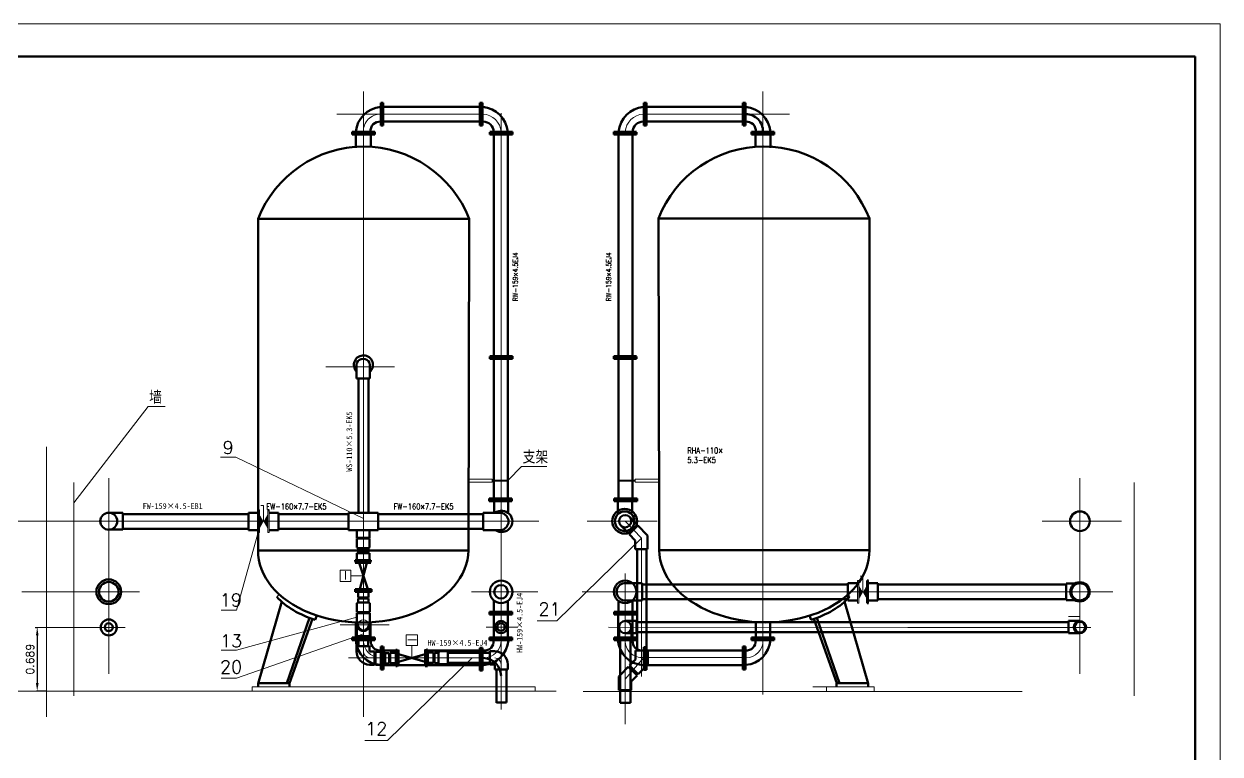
# Model space of a CAD drawing. Extents: x -13299 to -11289, y 2095 to 3220.
# Drawn here: x -12042 to -11668.4, y 2286.6 to 2514.7 of the extents above; entities that cross this region are included whole.
import ezdxf

# ---------------------------------------------------------------- set-up
doc = ezdxf.new("R2010")
doc.units = 0
doc.header["$LTSCALE"] = 10
doc.header["$MEASUREMENT"] = 0
doc.layers.get('Defpoints').update_dxf_attribs({"linetype": 'CONTINUOUS'})
for name, color, linetype, lineweight in [('1', 2, 'CONTINUOUS', 13), ('PVC', 5, 'CONTINUOUS', 53), ('管道', 7, 'CONTINUOUS', 53), ('设备', 1, 'CONTINUOUS', 53)]:
    doc.layers.add(name, color=color, linetype=linetype, lineweight=lineweight)
doc.styles.add('HZTXT', font='txt', dxfattribs={"bigfont": 'HZTXT'})
doc.styles.get("Standard").update_dxf_attribs({"font": 'romant.shx', "width": 0.85, "bigfont": 'hztxt1.shx'})
doc.dimstyles.new('副本STANDARD', dxfattribs={"dimtxt": 2.5, "dimasz": 2.5, "dimexe": 0.18, "dimexo": 0.0625, "dimgap": 1, "dimtad": 1, "dimdec": 4, "dimzin": 0, "dimdsep": 46, "dimtxsty": 'HZTXT', "dimcen": 0.09, "dimclrt": 2, "dimadec": 0, "dimazin": 0, "dimtfac": 1, "dimtdec": 4, "dimtofl": 0, "dimtmove": 2, "dimatfit": 3, "dimfxl": 0, "dimtolj": 1, "dimtzin": 0, "dimarcsym": 0})

# ---------------------------------------------------------------- blocks, each defined once
blk = doc.blocks.new('*D148')
at = {"layer": '1', "color": 0, "lineweight": -2}
for p, q in [((-12038.39, 2326.16), (-12037.64, 2326.16)), ((-12037.82, 2323.66), (-12037.82, 2308.77)), ((-12035.03, 2306.27), (-12038, 2306.27))]:
    blk.add_line(p, q, dxfattribs=at)
at = {"layer": '1', "color": 0}
for points in [[(-12038.23, 2323.66), (-12037.4, 2323.66), (-12037.82, 2326.16)], [(-12038.23, 2308.77), (-12037.4, 2308.77), (-12037.82, 2306.27)]]:
    blk.add_solid(points, dxfattribs=at)
at = {"layer": 'Defpoints', "color": 0}
for p in [(-12038.46, 2326.16), (-12037.82, 2306.27), (-12034.96, 2306.27)]:
    blk.add_point(p, dxfattribs=at)
at = {"layer": '1', "color": 2, "insert": (-12040.07, 2316.22), "char_height": 2.5, "attachment_point": 5, "rotation": 90, "style": 'HZTXT'}
blk.add_mtext('\\A1;0.689', dxfattribs=at)

msp = doc.modelspace()

# ---------------------------------------------------------------- hatches: boundary and pattern name
at = {"layer": '1'}
h = msp.add_hatch(color=256, dxfattribs=at)
h.paths.add_polyline_path([(-11965.82181, 2356.91865), (-11965.82181, 2359.25277), (-11967.12085, 2359.25277), (-11967.13492, 2359.22784)])
h.paths.add_polyline_path([(-11965.82181, 2359.25277), (-11965.82181, 2361.5554), (-11967.12085, 2359.25277)])
h.paths.add_polyline_path([(-11967.1491, 2359.25277), (-11968.44267, 2361.52759), (-11968.44267, 2359.25277)])
h.paths.add_polyline_path([(-11967.13492, 2359.22784), (-11967.1491, 2359.25277), (-11968.44267, 2359.25277), (-11968.44267, 2356.90979)])
h = msp.add_hatch(color=256, dxfattribs=at)
h.paths.add_polyline_path([(-11778.63686, 2334.80388), (-11778.63686, 2337.138), (-11779.9359, 2337.138), (-11779.94997, 2337.11306)])
h.paths.add_polyline_path([(-11778.63686, 2337.138), (-11778.63686, 2339.44062), (-11779.9359, 2337.138)])
h.paths.add_polyline_path([(-11779.96414, 2337.138), (-11781.25771, 2339.41281), (-11781.25771, 2337.138)])
h.paths.add_polyline_path([(-11779.94997, 2337.11306), (-11779.96414, 2337.138), (-11781.25771, 2337.138), (-11781.25771, 2334.79501)])

# ---------------------------------------------------------------- linework, layer by layer
for p, q in [((-12262.39749, 2514.6696), (-11668.39749, 2514.6696)), ((-11668.39749, 2514.6696), (-11668.39749, 2094.6696)), ((-11935.96461, 2493.58157), (-11935.96461, 2389.44944)), ((-11811.17026, 2493.58157), (-11811.17026, 2389.44944)), ((-11944.26334, 2486.49535), (-11898.65725, 2486.49535)), ((-11892.95906, 2300.50933), (-11892.95906, 2486.76604)), ((-11802.87153, 2486.49535), (-11848.47762, 2486.49535)), ((-11926.26555, 2407.56121), (-11947.67859, 2407.56121)), ((-11935.96461, 2401.84474), (-11935.96461, 2305.21389)), ((-11811.17026, 2401.84474), (-11811.17026, 2305.21389)), ((-12003.19056, 2395.17973), (-12026.4219, 2365.04343)), ((-12003.19056, 2395.17973), (-11997.88306, 2395.17973)), ((-12034.96461, 2298.18092), (-12034.96461, 2382.61229)), ((-11975.75387, 2379.34134), (-11980.57328, 2379.34134)), ((-11975.75387, 2379.34134), (-11935.96461, 2360.21876)), ((-11886.55287, 2376.47074), (-11890.69582, 2372.10706)), ((-11886.55287, 2376.47074), (-11878.69398, 2376.47074)), ((-12015.46461, 2311.6143), (-12015.46461, 2372.79573)), ((-11895.68585, 2372.41333), (-11903.07818, 2372.41333)), ((-11895.68585, 2371.50603), (-11895.68585, 2372.41333)), ((-11851.06609, 2372.41333), (-11843.67376, 2372.41333)), ((-11851.06609, 2371.50603), (-11851.06609, 2372.41333)), ((-11712.17026, 2311.6143), (-11712.17026, 2372.79573)), ((-12026.4219, 2304.74016), (-12026.4219, 2371.45953)), ((-11903.098, 2371.50603), (-11895.68585, 2371.50603)), ((-11895.68585, 2372.10706), (-11890.69582, 2372.10706)), ((-11890.69582, 2371.86567), (-11895.68585, 2371.86567)), ((-11890.69582, 2372.10706), (-11890.69582, 2371.86567)), ((-11851.06609, 2372.10706), (-11856.47386, 2372.10706)), ((-11856.47386, 2372.10706), (-11856.47386, 2371.86567)), ((-11856.47386, 2371.86567), (-11851.06609, 2371.86567)), ((-11843.65394, 2371.50603), (-11851.06609, 2371.50603)), ((-11695.23057, 2304.74016), (-11695.23057, 2371.45953)), ((-11968.85287, 2362.91061), (-11968.85287, 2355.82226)), ((-11968.85287, 2355.82226), (-11968.85287, 2362.91061)), ((-11968.44267, 2362.91061), (-11968.85287, 2362.91061)), ((-11968.85287, 2362.91061), (-11968.44267, 2362.91061)), ((-11968.44267, 2362.91061), (-11968.44267, 2355.82226)), ((-11967.1491, 2364.26557), (-11968.03574, 2364.26557)), ((-11967.1491, 2359.32646), (-11967.1491, 2364.26557)), ((-11965.82181, 2362.91427), (-11965.82181, 2355.82592)), ((-11965.40881, 2362.91427), (-11965.82181, 2362.91427)), ((-11965.40881, 2362.91427), (-11965.40881, 2355.82592)), ((-12049.64792, 2359.32646), (-11881.11455, 2359.32646)), ((-11935.96461, 2360.21876), (-11935.96461, 2314.19335)), ((-11844.17434, 2359.32646), (-11866.02032, 2359.32646)), ((-11854.16508, 2359.32646), (-11849.08361, 2354.01444)), ((-11699.17514, 2359.32646), (-11723.91466, 2359.32646)), ((-11975.56615, 2331.54938), (-11968.49802, 2356.94699)), ((-11968.85287, 2355.82226), (-11968.44267, 2355.82226)), ((-11968.44267, 2355.82226), (-11968.85287, 2355.82226)), ((-11965.40881, 2355.82592), (-11965.82181, 2355.82592)), ((-11875.54447, 2328.17909), (-11849.08361, 2354.01444)), ((-11849.08361, 2354.01444), (-11849.08361, 2310.82114)), ((-11938.55392, 2346.78136), (-11938.55326, 2346.37115)), ((-11933.59077, 2346.78136), (-11933.59077, 2346.37115)), ((-11941.59222, 2341.08494), (-11941.59222, 2343.71569)), ((-11854.17581, 2295.93741), (-11854.17581, 2343.01395)), ((-11935.96461, 2342.28175), (-11939.85313, 2342.28175)), ((-11781.66792, 2340.79583), (-11781.25771, 2340.79583)), ((-11781.25771, 2340.79583), (-11781.66792, 2340.79583)), ((-11781.66792, 2333.70749), (-11781.66792, 2340.79583)), ((-11781.66792, 2340.79583), (-11781.66792, 2333.70749)), ((-11781.25771, 2340.79583), (-11781.25771, 2333.70749)), ((-11779.96414, 2342.1508), (-11780.85079, 2342.1508)), ((-11779.96414, 2337.21169), (-11779.96414, 2342.1508)), ((-11778.63686, 2340.79949), (-11778.63686, 2333.71115)), ((-11778.22385, 2340.79949), (-11778.63686, 2340.79949)), ((-11778.22385, 2340.79949), (-11778.22385, 2333.71115)), ((-12005.91641, 2337.2803), (-12042.66396, 2337.2803)), ((-12017.37443, 2337.2803), (-12018.72847, 2337.2803)), ((-11962.96794, 2335.65685), (-11962.30501, 2336.47917)), ((-11881.47584, 2337.2803), (-11902.15343, 2337.2803)), ((-11867.67517, 2337.2803), (-11701.86623, 2337.2803)), ((-11865.65904, 2337.2803), (-11830.56032, 2337.2803)), ((-11975.56615, 2331.54938), (-11980.38557, 2331.54938)), ((-11781.25771, 2333.70749), (-11781.66792, 2333.70749)), ((-11781.66792, 2333.70749), (-11781.25771, 2333.70749)), ((-11778.22385, 2333.71115), (-11778.63686, 2333.71115)), ((-11975.56615, 2319.03253), (-11937.9841, 2329.35801)), ((-11875.54447, 2328.17909), (-11881.67858, 2328.17909)), ((-11712.17026, 2329.55248), (-11715.77026, 2329.55248)), ((-12010.3462, 2326.15951), (-12038.45586, 2326.15951)), ((-11975.56615, 2310.3467), (-11935.96461, 2324.15001)), ((-11943.2235, 2327.00961), (-11927.85456, 2327.00961)), ((-11897.63893, 2326.25124), (-11887.72719, 2326.25124)), ((-11765.89822, 2326.15951), (-11859.40768, 2326.25124)), ((-11708.78913, 2326.15951), (-11765.89822, 2326.15951)), ((-11922.03011, 2322.24909), (-11919.39937, 2322.24909)), ((-11920.83331, 2316.62148), (-11920.83331, 2320.51)), ((-11975.56615, 2319.03253), (-11980.38557, 2319.03253)), ((-11940.57759, 2316.62148), (-11898.43814, 2316.62148)), ((-11928.46725, 2290.78613), (-11902.00638, 2316.62148)), ((-11925.40628, 2319.19019), (-11924.99328, 2319.19019)), ((-11916.29163, 2319.24858), (-11916.70183, 2319.24858)), ((-11848.38056, 2316.71092), (-11854.17581, 2309.94125)), ((-11817.30692, 2316.71092), (-11848.53132, 2316.71092)), ((-11925.40628, 2314.04096), (-11924.99328, 2314.04096)), ((-11975.56615, 2310.3467), (-11980.38557, 2310.3467)), ((-11875.71327, 2306.27102), (-12048.2184, 2306.27102)), ((-12017.37443, 2306.27102), (-12018.72847, 2306.27102)), ((-11970.69301, 2307.58295), (-11964.1803, 2307.58295)), ((-11970.67164, 2306.0832), (-11970.67164, 2307.58295)), ((-11964.50459, 2307.58295), (-11882.30207, 2307.58295)), ((-11935.96461, 2305.21389), (-11935.96461, 2298.18092)), ((-11882.30207, 2307.58295), (-11882.30207, 2306.27102)), ((-11730.19015, 2306.0832), (-11867.32436, 2306.0832)), ((-11780.7381, 2307.60639), (-11795.54612, 2307.60639)), ((-11782.63029, 2307.58295), (-11791.27126, 2307.58295)), ((-11791.27126, 2307.58295), (-11791.27126, 2306.0832)), ((-11776.44186, 2307.58295), (-11782.95457, 2307.58295)), ((-11776.46324, 2306.0832), (-11776.46324, 2307.58295)), ((-11928.46725, 2290.78613), (-11935.51157, 2290.78613))]:
    msp.add_line(p, q, dxfattribs=at)
for points in [[(-11943.18611, 2340.48574), (-11943.18611, 2344.07776), (-11939.85313, 2344.07776), (-11939.85313, 2340.48574)], [(-11922.62932, 2323.84298), (-11919.0373, 2323.84298), (-11919.0373, 2320.51), (-11922.62932, 2320.51)]]:
    msp.add_lwpolyline(points, close=True, dxfattribs=at)
msp.add_circle((-11935.96461, 2327.00961), 1.51906, dxfattribs=at)
for centre, radius, start, end in [((-11930.58499, 2481.11503), 5.3804, 89.6868874, 181.4229997), ((-11898.87451, 2480.57348), 5.92585, 3.3950736, 87.8989313), ((-11848.26036, 2480.57348), 5.92585, 92.1010687, 176.6049264), ((-11930.42824, 2322.15871), 5.55161, 180.9959718, 265.8753073), ((-11898.42941, 2322.12696), 5.50549, 269.9090916, 359.7626013), ((-11848.85433, 2322.06469), 5.35672, 179.5779204, 273.6501972), ((-11816.58266, 2322.04828), 5.42681, 270.94466, 0.9225373), ((-11933.92214, 2318.68561), 2.04255, 180.4937685, 266.1450304), ((-11895.01776, 2314.64272), 2.04255, 0.4937685, 86.1450304)]:
    msp.add_arc(centre, radius, start, end, dxfattribs=at)
at = {"layer": 'PVC'}
for p, q in [((-11938.11172, 2403.95691), (-11938.11172, 2407.56121)), ((-11933.94428, 2403.95691), (-11933.94428, 2407.56121)), ((-11938.11172, 2403.95691), (-11933.94428, 2403.95691)), ((-11937.50067, 2403.95691), (-11937.50067, 2361.96584)), ((-11934.41059, 2403.95691), (-11934.41059, 2361.96584)), ((-12011.13042, 2361.97751), (-12015.46461, 2361.97751)), ((-12011.13042, 2361.97751), (-12011.13042, 2356.75745)), ((-12011.12848, 2361.56746), (-11971.88561, 2361.56746)), ((-11971.88561, 2356.52722), (-11971.88561, 2361.95016)), ((-11971.88561, 2361.95016), (-11968.93917, 2361.95016)), ((-11965.79433, 2362.74461), (-11965.43397, 2362.74655)), ((-11962.43768, 2361.95016), (-11965.38412, 2361.95016)), ((-11962.43768, 2356.52722), (-11962.43768, 2361.95016)), ((-11962.43768, 2361.56746), (-11940.58384, 2361.56746)), ((-11940.58384, 2361.55312), (-11940.74513, 2361.55312)), ((-11940.58384, 2361.96584), (-11940.58384, 2356.54291)), ((-11940.58384, 2361.96584), (-11931.34538, 2361.96584)), ((-11931.34538, 2361.96584), (-11931.34538, 2356.54291)), ((-11931.14903, 2361.56746), (-11931.34538, 2361.56746)), ((-11931.34538, 2361.56746), (-11898.59681, 2361.56746)), ((-11892.95906, 2361.95016), (-11898.59681, 2361.95016)), ((-11898.59681, 2356.52722), (-11898.59681, 2361.95016)), ((-11853.1858, 2355.56018), (-11855.61583, 2358.05544)), ((-11853.1858, 2355.56018), (-11850.43686, 2358.23725)), ((-11852.93587, 2355.25389), (-11850.23625, 2357.98162)), ((-11850.43686, 2358.23725), (-11852.91621, 2360.78316)), ((-11850.58696, 2358.09108), (-11850.36248, 2357.85407)), ((-11847.18763, 2354.84387), (-11850.23625, 2357.98162)), ((-12011.13042, 2356.75745), (-12015.46461, 2356.75745)), ((-12011.10666, 2356.94988), (-11971.88561, 2356.94681)), ((-11971.88561, 2356.52722), (-11968.93917, 2356.52722)), ((-11962.43768, 2356.52722), (-11965.38412, 2356.52722)), ((-11962.43768, 2356.94656), (-11940.58384, 2356.94509)), ((-11940.58384, 2356.94418), (-11940.74513, 2356.94418)), ((-11940.58384, 2356.54291), (-11931.34538, 2356.54291)), ((-11938.05023, 2356.54291), (-11938.05023, 2354.09174)), ((-11934.01184, 2354.09174), (-11938.05023, 2354.09174)), ((-11938.05023, 2353.87742), (-11938.05023, 2351.15979)), ((-11938.05023, 2353.87742), (-11934.01184, 2353.87742)), ((-11937.58521, 2353.87742), (-11937.58521, 2354.09174)), ((-11934.52875, 2353.87742), (-11934.52875, 2354.09174)), ((-11934.01184, 2356.54291), (-11934.01184, 2354.09174)), ((-11934.01184, 2351.15979), (-11934.01184, 2353.87742)), ((-11931.14903, 2356.94418), (-11931.34538, 2356.94418)), ((-11931.14903, 2356.94418), (-11898.59681, 2356.94051)), ((-11892.95906, 2356.52722), (-11898.59681, 2356.52722)), ((-11852.99576, 2355.74525), (-11852.74165, 2355.45014)), ((-11851.02474, 2353.28418), (-11852.93587, 2355.25389)), ((-11847.18763, 2353.70606), (-11847.18763, 2354.84387)), ((-11847.18763, 2350.64308), (-11847.18763, 2353.70606)), ((-11937.61947, 2350.8878), (-11938.05023, 2351.15979)), ((-11937.61947, 2350.8878), (-11934.39974, 2350.8878)), ((-11937.61947, 2349.61813), (-11937.61947, 2350.8878)), ((-11934.39974, 2350.8878), (-11934.01184, 2351.15979)), ((-11934.39974, 2349.61813), (-11934.39974, 2350.8878)), ((-11851.02474, 2350.64308), (-11851.02474, 2353.28418)), ((-11851.02474, 2350.64308), (-11847.18763, 2350.64308)), ((-11850.45558, 2318.94599), (-11850.45558, 2350.64308)), ((-11847.56673, 2318.94576), (-11847.56673, 2350.64308)), ((-11933.59077, 2347.19436), (-11938.55458, 2347.19436)), ((-11938.55458, 2347.19436), (-11938.55392, 2346.78136)), ((-11934.01184, 2349.31163), (-11938.05023, 2349.31163)), ((-11938.05023, 2349.31163), (-11938.05023, 2347.19436)), ((-11934.39974, 2349.61813), (-11937.61947, 2349.61813)), ((-11937.2513, 2349.62237), (-11937.2513, 2349.31163)), ((-11934.82347, 2349.62237), (-11934.82347, 2349.31163)), ((-11934.82347, 2349.31163), (-11934.8232, 2349.49691)), ((-11934.01184, 2349.31163), (-11934.01184, 2347.19436)), ((-11933.59077, 2347.19436), (-11933.59077, 2346.78136)), ((-11854.55031, 2339.99177), (-11848.91256, 2339.99177)), ((-11848.91256, 2339.99177), (-11848.91256, 2334.56884)), ((-11816.36034, 2339.57481), (-11848.91256, 2339.57848)), ((-11784.64769, 2339.57142), (-11848.91256, 2339.57848)), ((-11784.64769, 2339.94285), (-11781.66792, 2339.94285)), ((-11784.64769, 2334.51992), (-11784.64769, 2339.94285)), ((-11778.22665, 2340.79989), (-11778.63686, 2340.79989)), ((-11778.63686, 2340.79989), (-11778.63686, 2333.71154)), ((-11775.28021, 2339.94285), (-11778.22665, 2339.94285)), ((-11775.28021, 2334.51992), (-11775.28021, 2339.94285)), ((-11716.51693, 2339.57142), (-11775.28021, 2339.57142)), ((-11716.51693, 2339.86976), (-11713.63693, 2339.86976)), ((-11716.51693, 2337.25976), (-11716.51693, 2339.86976)), ((-11933.39, 2337.7163), (-11938.53923, 2337.7163)), ((-11938.53923, 2337.30609), (-11938.53923, 2337.7163)), ((-11938.5379, 2337.30609), (-11933.39, 2337.30609)), ((-11937.60226, 2335.22016), (-11934.38253, 2335.22016)), ((-11937.60226, 2335.22016), (-11937.60226, 2333.9505)), ((-11937.57448, 2335.52667), (-11937.57448, 2337.30609)), ((-11937.57448, 2335.52667), (-11934.35475, 2335.52667)), ((-11937.17852, 2335.21592), (-11937.17852, 2335.52667)), ((-11934.7507, 2335.21592), (-11934.7507, 2335.52667)), ((-11934.38253, 2335.22016), (-11934.38253, 2333.9505)), ((-11934.35475, 2335.52667), (-11934.35475, 2337.30609)), ((-11933.39, 2337.30609), (-11933.39, 2337.7163)), ((-11784.64769, 2334.95138), (-11848.91105, 2334.94447)), ((-11716.51693, 2334.95776), (-11775.28021, 2334.95179)), ((-11716.51693, 2337.25976), (-11716.51693, 2334.64976)), ((-11937.60226, 2333.9505), (-11937.99016, 2333.67851)), ((-11937.99016, 2333.67851), (-11937.99016, 2330.96087)), ((-11934.38253, 2333.9505), (-11937.60226, 2333.9505)), ((-11934.38253, 2333.9505), (-11933.95177, 2333.67851)), ((-11933.95177, 2330.96087), (-11933.95177, 2333.67851)), ((-11854.55031, 2334.56884), (-11848.91256, 2334.56884)), ((-11784.64769, 2334.51992), (-11781.70125, 2334.51992)), ((-11778.22665, 2333.71154), (-11778.63686, 2333.71154)), ((-11775.28021, 2334.51992), (-11778.22665, 2334.51992)), ((-11716.51693, 2334.64976), (-11713.63693, 2334.64976)), ((-11933.95177, 2330.96087), (-11937.99016, 2330.96087)), ((-11937.9841, 2330.62534), (-11933.95177, 2330.62534)), ((-11937.9841, 2330.62534), (-11937.9841, 2323.39389)), ((-11937.51244, 2330.96087), (-11937.51244, 2330.62534)), ((-11934.41678, 2330.96087), (-11934.41678, 2330.62534)), ((-11933.95185, 2330.62534), (-11933.95177, 2323.39389)), ((-11850.65745, 2328.16979), (-11854.21116, 2328.16979)), ((-11850.65745, 2328.16979), (-11850.65745, 2324.33268)), ((-11715.77026, 2327.79437), (-11850.65745, 2327.79437)), ((-11715.77026, 2324.32962), (-11715.77026, 2328.16673)), ((-11715.77026, 2328.16673), (-11712.28725, 2328.16673)), ((-11856.09469, 2322.76497), (-11856.09469, 2326.24799)), ((-11850.65745, 2324.33268), (-11854.14046, 2324.33268)), ((-11852.25758, 2322.76497), (-11852.25758, 2326.31869)), ((-11715.77026, 2324.7043), (-11850.65745, 2324.7043)), ((-11715.77026, 2324.32962), (-11712.21655, 2324.32962)), ((-11938.09784, 2320.25044), (-11938.09784, 2318.668)), ((-11938.09784, 2320.25044), (-11934.06551, 2320.25044)), ((-11937.9841, 2323.39389), (-11933.95177, 2323.39389)), ((-11937.51244, 2323.39389), (-11937.51244, 2320.25044)), ((-11934.41678, 2323.39389), (-11934.41678, 2320.25044)), ((-11934.06559, 2320.25044), (-11934.06732, 2318.668)), ((-11852.25758, 2322.76497), (-11856.09469, 2322.76497)), ((-11855.78142, 2302.56209), (-11855.78142, 2322.76497)), ((-11852.49443, 2322.76497), (-11852.49443, 2302.58433)), ((-11932.47562, 2318.668), (-11934.06732, 2318.668)), ((-11932.47562, 2314.50057), (-11932.47562, 2318.668)), ((-11932.14008, 2318.17521), (-11932.47562, 2318.17521)), ((-11932.14501, 2314.50057), (-11932.14501, 2318.53895)), ((-11929.42738, 2318.53895), (-11932.14501, 2318.53895)), ((-11932.14501, 2318.38854), (-11932.14501, 2314.63827)), ((-11929.15539, 2318.15105), (-11929.42738, 2318.53895)), ((-11929.15539, 2314.93132), (-11929.15539, 2318.15105)), ((-11927.88572, 2318.15105), (-11929.15539, 2318.15105)), ((-11927.88572, 2318.15105), (-11927.88572, 2314.93132)), ((-11927.88572, 2317.8413), (-11927.59592, 2317.8413)), ((-11927.59592, 2318.22544), (-11927.59592, 2315.00571)), ((-11927.59592, 2318.22544), (-11925.81649, 2318.22544)), ((-11925.81649, 2319.19019), (-11925.40628, 2319.19019)), ((-11925.81649, 2319.18886), (-11925.81649, 2314.04096)), ((-11915.88142, 2319.24858), (-11916.29163, 2319.24858)), ((-11915.88142, 2319.24725), (-11915.88142, 2314.09935)), ((-11914.10199, 2318.28383), (-11915.88142, 2318.28383)), ((-11914.10199, 2318.28383), (-11914.10199, 2315.0641)), ((-11913.79124, 2317.88788), (-11914.10199, 2317.88788)), ((-11913.79124, 2317.88788), (-11914.10199, 2317.88788)), ((-11913.79549, 2315.03632), (-11913.79549, 2318.25605)), ((-11913.79549, 2318.25605), (-11912.52582, 2318.25605)), ((-11913.79549, 2318.02683), (-11913.79549, 2315.32419)), ((-11912.52582, 2318.25605), (-11912.25383, 2318.6868)), ((-11912.52582, 2318.25605), (-11912.52582, 2315.03632)), ((-11909.5362, 2318.6868), (-11912.25383, 2318.6868)), ((-11909.5362, 2318.6868), (-11909.5362, 2314.64842)), ((-11909.5362, 2314.79883), (-11909.5362, 2318.54909)), ((-11909.5362, 2318.16891), (-11896.46428, 2318.16891)), ((-11896.77818, 2318.16891), (-11896.44264, 2318.16891)), ((-11896.46428, 2318.7361), (-11896.46428, 2314.56866)), ((-11896.46428, 2318.7361), (-11894.87389, 2318.7361)), ((-11847.14802, 2318.94576), (-11850.99755, 2318.94603)), ((-11850.99755, 2316.14063), (-11850.99755, 2318.94603)), ((-11847.16452, 2314.57092), (-11847.14802, 2318.94576)), ((-11932.47562, 2314.50057), (-11934.066, 2314.50057)), ((-11932.14501, 2314.50057), (-11929.42738, 2314.50057)), ((-11929.15539, 2314.93132), (-11929.42738, 2314.50057)), ((-11927.88572, 2314.93132), (-11929.15539, 2314.93132)), ((-11927.90667, 2315.40166), (-11927.59592, 2315.40166)), ((-11927.59592, 2315.00571), (-11925.81649, 2315.00571)), ((-11925.81649, 2314.04096), (-11925.40628, 2314.04096)), ((-11915.88142, 2314.09935), (-11916.29163, 2314.09935)), ((-11914.10199, 2315.0641), (-11915.88142, 2315.0641)), ((-11913.79124, 2315.46005), (-11914.10199, 2315.46005)), ((-11913.79124, 2315.46005), (-11914.10199, 2315.46005)), ((-11913.79549, 2315.03632), (-11912.52582, 2315.03632)), ((-11912.52582, 2315.03632), (-11912.25383, 2314.64842)), ((-11912.25383, 2314.64842), (-11909.5362, 2314.64842)), ((-11909.5362, 2315.12614), (-11896.46428, 2315.12614)), ((-11909.5362, 2315.12614), (-11909.20066, 2315.12614)), ((-11909.5362, 2315.12614), (-11909.20066, 2315.12614)), ((-11896.77818, 2315.07326), (-11896.44264, 2315.07326)), ((-11896.46428, 2314.56866), (-11894.87258, 2314.56866)), ((-11890.84205, 2312.98622), (-11894.87438, 2312.98622)), ((-11894.8743, 2312.98622), (-11894.87258, 2314.56866)), ((-11894.34289, 2312.98622), (-11894.34289, 2302.6061)), ((-11891.26236, 2302.69728), (-11891.26236, 2312.98622)), ((-11890.84205, 2312.98622), (-11890.84205, 2314.56866)), ((-11853.23112, 2313.84004), (-11855.37383, 2311.65127)), ((-11850.48918, 2311.1558), (-11853.23112, 2313.84004)), ((-11852.49443, 2313.91002), (-11852.85763, 2313.47441)), ((-11852.84513, 2314.25333), (-11850.99755, 2316.14063)), ((-11852.84513, 2314.25333), (-11850.10318, 2311.56909)), ((-11850.10318, 2311.56909), (-11847.96048, 2313.75786)), ((-11855.37383, 2311.65127), (-11856.16978, 2310.83821)), ((-11856.16978, 2310.83821), (-11856.16978, 2306.52404)), ((-11852.33676, 2309.2685), (-11852.349, 2306.52404)), ((-11850.48918, 2311.1558), (-11852.33676, 2309.2685)), ((-11850.39495, 2311.85472), (-11850.74586, 2311.48139)), ((-11852.349, 2306.52404), (-11856.16978, 2306.52404)), ((-11894.33277, 2302.67551), (-11891.26236, 2302.67551)), ((-11852.50455, 2302.56209), (-11855.78142, 2302.56209))]:
    msp.add_line(p, q, dxfattribs=at)
for centre, radius in [((-12015.46461, 2359.32646), 2.65105), ((-11854.17581, 2359.32646), 1.91888), ((-11712.17026, 2337.2803), 3.01179), ((-11712.17026, 2337.2803), 2.68938), ((-11854.17581, 2326.25124), 1.91888), ((-11712.17026, 2326.23669), 1.9051), ((-11712.15607, 2326.22377), 1.67968)]:
    msp.add_circle(centre, radius, dxfattribs=at)
for centre, radius, start, end in [((-11935.94073, 2408.13533), 2.97617, 312.1297261, 223.1592164), ((-11936.028, 2407.91934), 2.11427, 350.2477415, 189.7522585), ((-11893.35459, 2359.23869), 2.74016, 278.2993471, 81.7006529), ((-11854.15478, 2337.2803), 2.74016, 98.2993471, 261.7006529), ((-11935.9689, 2327.00423), 2.0152, 179.8469208, 0.1530792), ((-11933.89503, 2318.69992), 4.20293, 180.4350531, 267.6345698), ((-11895.04486, 2314.53674), 4.20293, 0.4350531, 87.6345698)]:
    msp.add_arc(centre, radius, start, end, dxfattribs=at)
at = {"layer": '管道'}
for p, q in [((-11930.14538, 2490.05967), (-11930.55558, 2490.05967)), ((-11930.55558, 2490.05967), (-11930.55558, 2482.97132)), ((-11930.14538, 2482.97132), (-11930.14538, 2490.05967)), ((-11929.73237, 2490.05967), (-11930.14258, 2490.05967)), ((-11930.14258, 2490.05967), (-11930.14258, 2482.97132)), ((-11929.73237, 2482.97132), (-11929.73237, 2490.05967)), ((-11929.73237, 2488.74773), (-11898.6588, 2488.74773)), ((-11899.18069, 2490.05967), (-11899.5909, 2490.05967)), ((-11899.5909, 2490.05967), (-11899.5909, 2482.97132)), ((-11899.18069, 2482.97132), (-11899.18069, 2490.05967)), ((-11898.76769, 2490.05967), (-11899.17789, 2490.05967)), ((-11899.17789, 2490.05967), (-11899.17789, 2482.97132)), ((-11898.76769, 2482.97132), (-11898.76769, 2490.05967)), ((-11817.4025, 2488.74773), (-11848.47607, 2488.74773)), ((-11848.36719, 2482.97132), (-11848.36719, 2490.05967)), ((-11848.36719, 2490.05967), (-11847.95698, 2490.05967)), ((-11847.95698, 2490.05967), (-11847.95698, 2482.97132)), ((-11847.95419, 2482.97132), (-11847.95419, 2490.05967)), ((-11847.95419, 2490.05967), (-11847.54398, 2490.05967)), ((-11847.54398, 2490.05967), (-11847.54398, 2482.97132)), ((-11817.4025, 2482.97132), (-11817.4025, 2490.05967)), ((-11817.4025, 2490.05967), (-11816.99229, 2490.05967)), ((-11816.99229, 2490.05967), (-11816.99229, 2482.97132)), ((-11816.9895, 2482.97132), (-11816.9895, 2490.05967)), ((-11816.9895, 2490.05967), (-11816.57929, 2490.05967)), ((-11816.57929, 2490.05967), (-11816.57929, 2482.97132)), ((-11939.47643, 2480.9805), (-11939.47643, 2480.57029)), ((-11932.38808, 2480.9805), (-11939.47643, 2480.9805)), ((-11939.47643, 2480.57029), (-11932.38808, 2480.57029)), ((-11932.38808, 2480.5675), (-11939.47643, 2480.5675)), ((-11939.47643, 2480.5675), (-11939.47643, 2480.15729)), ((-11932.38808, 2480.57029), (-11932.38808, 2480.9805)), ((-11932.38808, 2480.15729), (-11932.38808, 2480.5675)), ((-11930.52468, 2482.95584), (-11929.74138, 2482.95584)), ((-11929.73237, 2484.17106), (-11898.5904, 2484.17106)), ((-11899.56, 2482.95584), (-11898.77669, 2482.95584)), ((-11896.49905, 2480.89351), (-11896.49905, 2480.11021)), ((-11889.39522, 2480.92441), (-11896.48357, 2480.92441)), ((-11889.39522, 2480.51421), (-11889.39522, 2480.92441)), ((-11857.73965, 2480.92441), (-11850.65131, 2480.92441)), ((-11857.73965, 2480.51421), (-11857.73965, 2480.92441)), ((-11850.63582, 2480.89351), (-11850.63582, 2480.11021)), ((-11817.4025, 2484.17106), (-11848.54447, 2484.17106)), ((-11847.57488, 2482.95584), (-11848.35818, 2482.95584)), ((-11816.61019, 2482.95584), (-11817.3935, 2482.95584)), ((-11814.74679, 2480.57029), (-11814.74679, 2480.9805)), ((-11814.74679, 2480.9805), (-11807.65845, 2480.9805)), ((-11807.65845, 2480.57029), (-11814.74679, 2480.57029)), ((-11814.74679, 2480.15729), (-11814.74679, 2480.5675)), ((-11814.74679, 2480.5675), (-11807.65845, 2480.5675)), ((-11807.65845, 2480.9805), (-11807.65845, 2480.57029)), ((-11807.65845, 2480.5675), (-11807.65845, 2480.15729)), ((-11939.47643, 2480.15729), (-11932.38808, 2480.15729)), ((-11938.28353, 2476.00812), (-11938.2881, 2480.15729)), ((-11933.66615, 2476.03226), (-11933.66615, 2480.15729)), ((-11896.48357, 2480.51421), (-11889.39522, 2480.51421)), ((-11889.39522, 2480.51141), (-11896.48357, 2480.51141)), ((-11896.48357, 2480.1012), (-11889.39522, 2480.1012)), ((-11895.22184, 2480.1012), (-11895.22184, 2366.46099)), ((-11890.80842, 2480.1012), (-11890.80842, 2366.46099)), ((-11889.39522, 2480.1012), (-11889.39522, 2480.51141)), ((-11850.65131, 2480.51421), (-11857.73965, 2480.51421)), ((-11857.73965, 2480.51141), (-11850.65131, 2480.51141)), ((-11857.73965, 2480.1012), (-11857.73965, 2480.51141)), ((-11850.65131, 2480.1012), (-11857.73965, 2480.1012)), ((-11856.32646, 2480.1012), (-11856.32646, 2366.46099)), ((-11851.91304, 2480.1012), (-11851.91304, 2366.46099)), ((-11807.65845, 2480.15729), (-11814.74679, 2480.15729)), ((-11813.46872, 2476.03226), (-11813.46872, 2480.15729)), ((-11808.85134, 2476.00812), (-11808.84678, 2480.15729)), ((-11896.49905, 2410.81178), (-11896.49905, 2410.02847)), ((-11889.39522, 2410.84268), (-11896.48357, 2410.84268)), ((-11896.48357, 2410.43247), (-11889.39522, 2410.43247)), ((-11889.39522, 2410.42967), (-11896.48357, 2410.42967)), ((-11896.48357, 2410.01947), (-11889.39522, 2410.01947)), ((-11889.39522, 2410.43247), (-11889.39522, 2410.84268)), ((-11889.39522, 2410.01947), (-11889.39522, 2410.42967)), ((-11857.73965, 2410.43247), (-11857.73965, 2410.84268)), ((-11857.73965, 2410.84268), (-11850.65131, 2410.84268)), ((-11850.65131, 2410.43247), (-11857.73965, 2410.43247)), ((-11857.73965, 2410.01947), (-11857.73965, 2410.42967)), ((-11857.73965, 2410.42967), (-11850.65131, 2410.42967)), ((-11850.65131, 2410.01947), (-11857.73965, 2410.01947)), ((-11850.63582, 2410.81178), (-11850.63582, 2410.02847)), ((-11889.54753, 2366.46099), (-11896.63587, 2366.46099)), ((-11896.63587, 2365.63778), (-11896.63587, 2366.46099)), ((-11896.63587, 2366.05078), (-11889.54753, 2366.05078)), ((-11889.54753, 2366.04798), (-11896.63587, 2366.04798)), ((-11896.63587, 2365.63778), (-11889.54753, 2365.63778)), ((-11895.10971, 2361.95016), (-11895.10971, 2365.62281)), ((-11890.69629, 2361.74662), (-11890.69629, 2365.66109)), ((-11889.54753, 2366.46099), (-11889.54753, 2365.63778)), ((-11857.58735, 2366.46099), (-11850.499, 2366.46099)), ((-11857.58735, 2366.46099), (-11857.58735, 2365.63778)), ((-11850.499, 2366.05078), (-11857.58735, 2366.05078)), ((-11857.58735, 2366.04798), (-11850.499, 2366.04798)), ((-11850.499, 2365.63778), (-11857.58735, 2365.63778)), ((-11856.43859, 2361.74662), (-11856.43859, 2365.66109)), ((-11852.02516, 2361.7966), (-11852.02516, 2365.62281)), ((-11850.499, 2365.63778), (-11850.499, 2366.46099)), ((-11933.59077, 2346.78136), (-11938.55458, 2346.78136)), ((-11938.55326, 2346.37115), (-11933.59077, 2346.37115)), ((-11934.61484, 2338.12679), (-11937.2903, 2346.36256)), ((-11934.86832, 2346.37185), (-11937.11581, 2338.1293)), ((-11933.39, 2338.1293), (-11938.53923, 2338.1293)), ((-11938.53923, 2337.71909), (-11938.53923, 2338.1293)), ((-11933.39, 2337.71909), (-11933.39, 2338.1293)), ((-11895.22184, 2334.58002), (-11895.22184, 2330.94568)), ((-11890.80842, 2334.4899), (-11890.80842, 2330.98396)), ((-11856.32646, 2334.59021), (-11856.32646, 2330.98396)), ((-11851.91304, 2334.58002), (-11851.91304, 2330.94568)), ((-11938.27161, 2327.49882), (-11938.27161, 2322.9804)), ((-11933.69494, 2327.43043), (-11933.69494, 2323.02146)), ((-11889.46924, 2330.96899), (-11896.55758, 2330.96899)), ((-11896.55758, 2330.96899), (-11896.55758, 2330.55878)), ((-11896.55758, 2330.55878), (-11889.46924, 2330.55878)), ((-11889.46924, 2330.55599), (-11896.55758, 2330.55599)), ((-11896.55758, 2330.55599), (-11896.55758, 2330.14578)), ((-11896.55758, 2330.14578), (-11889.46924, 2330.14578)), ((-11895.21489, 2330.12269), (-11895.21489, 2322.9804)), ((-11890.80147, 2330.16097), (-11890.80147, 2323.02146)), ((-11889.46924, 2330.96899), (-11889.46924, 2330.14578)), ((-11857.66564, 2330.96899), (-11850.57729, 2330.96899)), ((-11857.66564, 2330.96899), (-11857.66564, 2330.14578)), ((-11850.57729, 2330.55878), (-11857.66564, 2330.55878)), ((-11857.66564, 2330.55599), (-11850.57729, 2330.55599)), ((-11850.57729, 2330.14578), (-11857.66564, 2330.14578)), ((-11856.3334, 2330.16097), (-11856.3334, 2323.02146)), ((-11851.91998, 2330.12269), (-11851.91998, 2322.9804)), ((-11850.57729, 2330.96899), (-11850.57729, 2330.55878)), ((-11850.57729, 2330.55599), (-11850.57729, 2330.14578)), ((-11813.43994, 2327.43043), (-11813.43994, 2323.02146)), ((-11808.86327, 2327.49882), (-11808.86327, 2322.9804)), ((-11939.49191, 2322.1752), (-11939.49191, 2322.95851)), ((-11939.47643, 2322.96751), (-11932.38808, 2322.96751)), ((-11932.38808, 2322.55731), (-11939.47643, 2322.55731)), ((-11939.47643, 2322.55451), (-11932.38808, 2322.55451)), ((-11932.38808, 2322.1443), (-11939.47643, 2322.1443)), ((-11932.38808, 2322.96751), (-11932.38808, 2322.55731)), ((-11932.38808, 2322.55451), (-11932.38808, 2322.1443)), ((-11930.54221, 2313.05716), (-11930.54221, 2320.14551)), ((-11930.51131, 2320.16099), (-11929.728, 2320.16099)), ((-11930.132, 2320.14551), (-11930.132, 2313.05716)), ((-11930.1292, 2313.05716), (-11930.1292, 2320.14551)), ((-11929.719, 2320.14551), (-11929.719, 2313.05716)), ((-11896.59844, 2322.1752), (-11896.59844, 2322.95851)), ((-11896.58296, 2322.96751), (-11889.49461, 2322.96751)), ((-11889.49461, 2322.55731), (-11896.58296, 2322.55731)), ((-11896.58296, 2322.55451), (-11889.49461, 2322.55451)), ((-11889.49461, 2322.1443), (-11896.58296, 2322.1443)), ((-11889.49461, 2322.96751), (-11889.49461, 2322.55731)), ((-11889.49461, 2322.55451), (-11889.49461, 2322.1443)), ((-11850.55192, 2322.96751), (-11857.64026, 2322.96751)), ((-11857.64026, 2322.96751), (-11857.64026, 2322.55731)), ((-11857.64026, 2322.55731), (-11850.55192, 2322.55731)), ((-11850.55192, 2322.55451), (-11857.64026, 2322.55451)), ((-11857.64026, 2322.55451), (-11857.64026, 2322.1443)), ((-11857.64026, 2322.1443), (-11850.55192, 2322.1443)), ((-11850.53643, 2322.1752), (-11850.53643, 2322.95851)), ((-11848.38056, 2319.95608), (-11848.38056, 2312.86774)), ((-11847.58825, 2319.97157), (-11848.37156, 2319.97157)), ((-11847.97036, 2312.86774), (-11847.97036, 2319.95608)), ((-11847.96756, 2319.95608), (-11847.96756, 2312.86774)), ((-11847.55735, 2312.86774), (-11847.55735, 2319.95608)), ((-11817.41588, 2320.14551), (-11817.41588, 2313.05716)), ((-11816.62357, 2320.16099), (-11817.40687, 2320.16099)), ((-11817.00567, 2313.05716), (-11817.00567, 2320.14551)), ((-11817.00288, 2320.14551), (-11817.00288, 2313.05716)), ((-11816.59267, 2313.05716), (-11816.59267, 2320.14551)), ((-11807.65845, 2322.96751), (-11814.74679, 2322.96751)), ((-11814.74679, 2322.96751), (-11814.74679, 2322.55731)), ((-11814.74679, 2322.55731), (-11807.65845, 2322.55731)), ((-11807.65845, 2322.55451), (-11814.74679, 2322.55451)), ((-11814.74679, 2322.55451), (-11814.74679, 2322.1443)), ((-11814.74679, 2322.1443), (-11807.65845, 2322.1443)), ((-11813.73282, 2322.06221), (-11813.73282, 2322.88542)), ((-11807.64296, 2322.1752), (-11807.64296, 2322.95851)), ((-11929.719, 2318.94576), (-11925.81649, 2318.94576)), ((-11925.40628, 2314.04096), (-11925.40628, 2319.19019)), ((-11925.40628, 2319.09889), (-11925.40628, 2314.1536)), ((-11924.99328, 2319.19019), (-11924.99328, 2314.04096)), ((-11916.70203, 2317.84576), (-11924.99328, 2315.3887)), ((-11924.99328, 2317.82626), (-11916.71131, 2315.4277)), ((-11916.70183, 2314.09935), (-11916.70183, 2319.24858)), ((-11916.29163, 2319.24858), (-11916.29163, 2314.09935)), ((-11915.87862, 2319.13648), (-11915.87862, 2314.17266)), ((-11915.87862, 2318.94576), (-11898.37211, 2318.94576)), ((-11899.57752, 2312.68467), (-11899.57752, 2319.77302)), ((-11899.54662, 2319.7885), (-11898.76331, 2319.7885)), ((-11899.16731, 2319.77302), (-11899.16731, 2312.68467)), ((-11899.16452, 2312.68467), (-11899.16452, 2319.77302)), ((-11898.75431, 2319.77302), (-11898.75431, 2312.68467)), ((-11817.41588, 2318.94576), (-11848.76276, 2318.94576)), ((-11932.14008, 2315.06775), (-11932.47562, 2315.06775)), ((-11930.132, 2313.05716), (-11930.54221, 2313.05716)), ((-11929.719, 2313.05716), (-11930.1292, 2313.05716)), ((-11929.719, 2314.3691), (-11898.43814, 2314.3691)), ((-11916.70183, 2314.09935), (-11916.29163, 2314.09935)), ((-11915.71988, 2314.3691), (-11898.4839, 2314.3691)), ((-11899.57934, 2312.69992), (-11898.7427, 2312.69992)), ((-11817.41588, 2314.3691), (-11848.69673, 2314.3691)), ((-11847.55554, 2312.88299), (-11848.39218, 2312.88299)), ((-11847.96048, 2313.75786), (-11847.16452, 2314.57092)), ((-11817.41588, 2313.05716), (-11817.00567, 2313.05716)), ((-11817.00288, 2313.05716), (-11816.59267, 2313.05716))]:
    msp.add_line(p, q, dxfattribs=at)
for centre, radius in [((-11854.34307, 2359.32646), 3.87696), ((-11854.34307, 2359.32646), 3.06019), ((-11712.17026, 2359.32646), 3.06019), ((-12015.46461, 2337.2803), 3.87696), ((-12015.46461, 2337.2803), 3.06019), ((-11892.95906, 2337.2803), 3.52302), ((-11892.95906, 2337.2803), 2.11896), ((-11854.17581, 2337.2803), 3.52302), ((-12015.46461, 2326.15951), 2.49278), ((-12015.49297, 2326.19814), 1.24194), ((-11892.95906, 2326.25124), 1.9227), ((-11892.95906, 2326.25124), 1.20612)]:
    msp.add_circle(centre, radius, dxfattribs=at)
for centre, radius, start, end in [((-11929.85625, 2480.30579), 8.47584, 94.6978357, 175.4296615), ((-11899.40271, 2480.23355), 8.54662, 4.8720326, 85.0065814), ((-11847.73216, 2480.23355), 8.54662, 94.9934186, 175.1279674), ((-11817.27862, 2480.30579), 8.47584, 4.5703385, 85.3021643), ((-11816.54989, 2481.11503), 5.3804, 358.5770003, 90.3131126), ((-11930.85786, 2481.29756), 2.85816, 84.0293811, 186.3630871), ((-11898.59315, 2480.80999), 3.36107, 2.7209261, 89.9532474), ((-11848.54173, 2480.80999), 3.36107, 90.0467526, 177.2790739), ((-11816.27701, 2481.29756), 2.85816, 353.6369129, 95.9706189), ((-11892.77208, 2359.28274), 3.33745, 235.6530072, 126.9426836), ((-11930.23414, 2322.47713), 8.06485, 182.42668, 267.8108762), ((-11930.8506, 2321.80177), 2.84141, 174.5908598, 276.1298506), ((-11899.08424, 2322.7899), 8.44555, 274.3875273, 355.3777046), ((-11898.13454, 2321.80634), 2.87042, 265.2524767, 5.8553811), ((-11848.05063, 2322.7899), 8.44555, 184.6222954, 265.6124727), ((-11849.00033, 2321.80634), 2.87042, 174.1446189, 274.7475233), ((-11816.28428, 2321.80177), 2.84141, 263.8701494, 5.4091402), ((-11817.20082, 2322.76941), 8.3817, 274.8850437, 355.6635812), ((-11898.64244, 2310.94443), 5.6779, 1.1031692, 88.8536694)]:
    msp.add_arc(centre, radius, start, end, dxfattribs=at)
at = {"layer": '设备'}
for p, q in [((-11676.20556, 2504.48885), (-12237.84864, 2504.48885)), ((-11676.20556, 2104.99778), (-11676.20556, 2504.48885)), ((-11968.81081, 2350.22381), (-11968.81081, 2453.78249)), ((-11968.81081, 2453.78249), (-11902.92947, 2453.78249)), ((-11902.92947, 2453.78249), (-11903.11803, 2350.22727)), ((-11777.92252, 2453.84438), (-11843.80386, 2453.84438)), ((-11843.80386, 2453.84438), (-11843.62753, 2357.00347)), ((-11777.92252, 2350.2857), (-11777.92252, 2453.84438)), ((-11968.81081, 2349.61704), (-11968.81081, 2355.70758)), ((-11903.10581, 2356.94158), (-11903.11803, 2350.22727)), ((-11843.62753, 2357.00347), (-11843.6153, 2350.28915)), ((-11968.81081, 2350.22381), (-11903.1181, 2350.22381)), ((-11777.92252, 2350.2857), (-11843.61524, 2350.2857)), ((-11784.16693, 2335.65685), (-11784.77631, 2336.41274)), ((-11961.39526, 2334.25674), (-11968.81081, 2308.58946)), ((-11785.73962, 2334.25674), (-11778.32406, 2308.58946)), ((-11952.81136, 2329.15115), (-11959.89738, 2308.74226)), ((-11951.85644, 2328.818), (-11959.04622, 2308.74182)), ((-11951.04258, 2328.55892), (-11950.54661, 2329.86734)), ((-11796.09229, 2328.55892), (-11796.58827, 2329.86734)), ((-11795.27844, 2328.818), (-11788.08866, 2308.74182)), ((-11794.32352, 2329.15115), (-11787.23749, 2308.74226)), ((-11968.81081, 2308.7453), (-11968.81081, 2307.52993)), ((-11964.69244, 2308.74344), (-11968.81081, 2308.7453)), ((-11958.98495, 2308.7418), (-11964.69244, 2308.74344)), ((-11958.98495, 2308.7418), (-11958.98495, 2307.58295)), ((-11788.14992, 2308.7418), (-11782.44243, 2308.74344)), ((-11788.14992, 2308.7418), (-11788.14992, 2307.58295)), ((-11782.44243, 2308.74344), (-11778.32406, 2308.7453)), ((-11778.32406, 2308.7453), (-11778.32406, 2307.52993))]:
    msp.add_line(p, q, dxfattribs=at)
for centre, major_axis, ratio, start_param, end_param in [((-11935.87014, 2441.00459), (24.98362, 24.98362), 1, 5.867824856, 8.269342085), ((-11810.76873, 2350.27762), (32.84695, -0.558), 0.686073642, 3.165836909, 6.308299764), ((-11937.13175, 2347.80443), (30.10713, 3.08396), 0.686771544, 3.613697233, 4.16314177)]:
    msp.add_ellipse(centre, major_axis=major_axis, ratio=ratio, start_param=start_param, end_param=end_param, dxfattribs=at)
at = {"layer": '设备', "extrusion": (0, 0, -1)}
for centre, major_axis, ratio, start_param, end_param in [((-11810.86319, 2441.06648), (-24.98362, 24.98362), 1, 5.867824856, 8.269342085), ((-11935.96461, 2350.21573), (-32.84695, -0.558), 0.686073642, 3.165836909, 6.308299764), ((-11810.00312, 2347.80443), (-30.10713, 3.08396), 0.686771544, 3.613697233, 4.16314177)]:
    msp.add_ellipse(centre, major_axis=major_axis, ratio=ratio, start_param=start_param, end_param=end_param, dxfattribs=at)

# ---------------------------------------------------------------- texts
at = {"layer": '1', "width": 0.85}
for p in [(-11887.71479, 2428.00274), (-11858.59204, 2428.00274)]:
    msp.add_text('RW-159×4.5EJ4', height=1.5426, rotation=90, dxfattribs=at).set_placement(p)
at = {"layer": '1', "style": 'HZTXT'}
for s, p in [('墙', (-12002.85117, 2396.04266)), ('9', (-11979.89877, 2380.32631)), ('支架', (-11886.21347, 2377.33366)), ('19', (-11980.7567, 2332.73514)), ('21', (-11881.27167, 2329.88806)), ('13', (-11980.70898, 2319.98485)), ('20', (-11980.70898, 2311.80885)), ('12', (-11935.35827, 2292.52536))]:
    msp.add_text(s, height=4, dxfattribs=at).set_placement(p)
at = {"layer": '1', "char_height": 1.8, "attachment_point": 1, "rotation": 90}
for s, insert in [('{\\fFangSong_GB2312|b0|i0|c134|p49;WS-110×5.3-EK5}', (-11941.26294, 2374.81677)), ('{\\fFangSong_GB2312|b0|i0|c134|p49;HW-159×4.5-EJ4}', (-11888.06529, 2318.21152))]:
    msp.add_mtext(s, dxfattribs=dict(at, insert=insert))
at = {"layer": '1', "char_height": 1.8, "attachment_point": 1}
for s, insert in [('RHA-110×\\P5.3-EK5', (-11834.76294, 2382.31677)), ('{\\fFangSong_GB2312|b0|i0|c134|p49;FW-159×4.5-EB1}', (-12004.88623, 2364.9731)), ('FW-160×7.7-EK5', (-11966.22645, 2364.81118)), ('FW-160×7.7-EK5', (-11926.55318, 2364.81118)), ('{\\fFangSong_GB2312|b0|i0|c134|p49;HW-159×4.5-EJ4}', (-11915.94584, 2322.24909))]:
    msp.add_mtext(s, dxfattribs=dict(at, insert=insert))

# ---------------------------------------------------------------- dimensions: what is measured, and where the dimension line sits
at = {"layer": '1'}
dim = msp.add_linear_dim(base=(-12037.81512, 2306.27102), p1=(-12038.45586, 2326.15951), p2=(-12034.96461, 2306.27102), angle=90, text='0.689', dimstyle='副本STANDARD', dxfattribs=at)
dim.commit()
dim.dimension.update_dxf_attribs({"geometry": '*D148', "text_midpoint": (-12040.06512, 2316.21526)})

doc.saveas('drawing.dxf')
